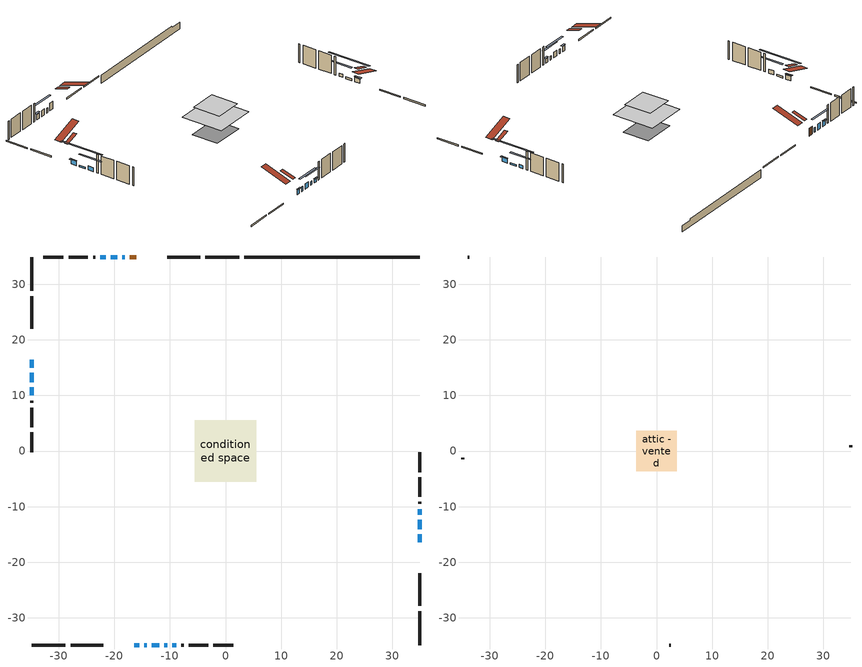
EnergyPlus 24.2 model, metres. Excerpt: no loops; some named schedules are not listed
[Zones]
conditioned space
 floor adiabatic (AdiabaticFloorConstruction): -5.56,-5.56 -5.56,5.56 5.56,5.56 5.56,-5.56 z3.35
 floor foundation (Slab1 construction): -4.32,-3.56 -4.32,3.56 4.32,3.56 4.32,-3.56 z-1.22
 wall outside (RimJoist1 construction): 2.46,34.89 -3.64,34.89 / -34.89,-34.89 -28.79,-34.89 / -34.89,34.89 -34.89,28.79 / 34.89,-34.89 34.89,-28.79 z0.91:1.21
 wall outside (RimJoist2 construction): -4.57,34.89 -10.47,34.89 / -27.86,-34.89 -21.95,-34.89 / -34.89,27.86 -34.89,21.95 / 34.89,-27.86 34.89,-21.95 z0.91:1.21
 wall outside (AdiabaticWallConstruction 1): -16.04,34.89 -17.22,34.89 z0.91:2.94
 wall outside (AdiabaticWallConstruction): -18.15,34.89 -18.57,34.89 / -14.61,-34.89 -14.19,-34.89 z0.91:2.13; 34.89,-16.38 34.89,-14.96 / -34.89,16.38 -34.89,14.96 z0.91:2.08; -16.38,-34.89 -15.54,-34.89 z0.91:2.21; 34.89,-14.03 34.89,-12.35 / -34.89,14.03 -34.89,12.35 z0.91:1.34; 34.89,-11.43 34.89,-10.46 z0.91:1.7; -19.5,34.89 -20.62,34.89 z0.91:2.43; -21.55,34.89 -22.49,34.89 z0.91:2.28; -13.27,-34.89 -11.95,-34.89 z0.91:2.33; -11.02,-34.89 -10.51,-34.89 z0.91:1.93; -9.58,-34.89 -8.87,-34.89 / -34.89,11.43 -34.89,10 z0.91:1.95
 wall outside (Wall1 construction): -23.42,34.89 -23.82,34.89 / -7.94,-34.89 -7.54,-34.89 / -34.89,9.07 -34.89,8.67 / 34.89,-9.53 34.89,-9.13 z0.91:5.79
 wall outside (Wall2 construction): -24.75,34.89 -28.21,34.89 / -6.61,-34.89 -3.14,-34.89 / -34.89,7.74 -34.89,4.28 / 34.89,-8.2 34.89,-4.73 z0.91:5.79
 wall outside (Wall3 construction): -29.14,34.89 -32.73,34.89 / -2.21,-34.89 1.38,-34.89 / -34.89,3.35 -34.89,-0.24 / 34.89,-3.8 34.89,-0.21 z0.91:5.79
 wall foundation (FoundationWall1 construction): 3.39,34.89,-1.22 3.39,34.89,0.91 31.74,34.89,0.91 31.74,34.89,0.45 34.89,34.89,0.45 34.89,34.89,-1.22
 window (WindowConstruction 10): -18.15,34.89 -18.57,34.89 z0.91:2.13
 window (WindowConstruction 7): 34.89,-16.38 34.89,-14.96 z0.91:2.08
 window (WindowConstruction 8): -16.38,-34.89 -15.54,-34.89 z0.91:2.21
 window (WindowConstruction 9): -34.89,16.38 -34.89,14.96 z0.91:2.08
 window (WindowConstruction 12): 34.89,-14.03 34.89,-12.35 z0.91:1.34
 window (WindowConstruction 13): -34.89,14.03 -34.89,12.35 z0.91:1.34
 window (WindowConstruction 11): -14.61,-34.89 -14.19,-34.89 z0.91:2.13
 window (WindowConstruction): 34.89,-11.42 34.89,-10.46 z0.91:1.7
 window (WindowConstruction 1): -19.5,34.89 -20.62,34.89 z0.91:2.43
 window (WindowConstruction 2): -21.55,34.89 -22.49,34.89 z0.91:2.28
 window (WindowConstruction 3): -13.27,-34.89 -11.95,-34.89 z0.91:2.33
 window (WindowConstruction 4): -11.02,-34.89 -10.51,-34.89 z0.91:1.92
 window (WindowConstruction 5): -9.58,-34.89 -8.87,-34.89 z0.91:1.95
 window (WindowConstruction 6): -34.89,11.42 -34.89,10 z0.91:1.95
 door (Door): -16.05,34.89 -17.22,34.89 z0.91:2.94
 ceiling adiabatic (AdiabaticFloorConstruction): 5.56,-5.56 5.56,5.56 -5.56,5.56 -5.56,-5.56 z3.35
 roof outside (Roof2 construction): -15.12,34.89,5.79 -15.12,31.36,6.96 -14.19,31.36,6.96 -14.19,34.89,5.79; -17.31,-34.89,5.79 -17.31,-31.36,6.96 -18.24,-31.36,6.96 -18.24,-34.89,5.79; -34.89,17.31,5.79 -31.36,17.31,6.96 -31.36,18.24,6.96 -34.89,18.24,5.79; 34.89,-17.31,5.79 31.36,-17.31,6.96 31.36,-18.24,6.96 34.89,-18.24,5.79
attic - vented
 floor to conditioned space (Floor1 construction Reversed): -3.62,-3.62 -3.62,3.62 3.62,3.62 3.62,-3.62 z5.79
 wall outside (Wall4 construction): -33.66,34.89 -33.96,34.89 / 2.3,-34.89 2.6,-34.89 / -34.89,-1.17 -34.89,-1.47 / 34.89,0.72 34.89,1.01 z0.91:5.79
 roof outside (Roof1 construction): -13.26,34.89,5.79 -13.26,27.84,8.14 -11.4,27.84,8.14 -11.4,34.89,5.79; -19.17,-34.89,5.79 -19.17,-27.84,8.14 -21.03,-27.84,8.14 -21.03,-34.89,5.79; -34.89,19.17,5.79 -27.84,19.17,8.14 -27.84,21.03,8.14 -34.89,21.03,5.79; 34.89,-19.17,5.79 27.84,-19.17,8.14 27.84,-21.03,8.14 34.89,-21.03,5.79
shading: 34.89,-14.76 34.89,-16.58 35.3,-16.58 35.3,-14.76 z2.28; -15.34,-34.89 -16.58,-34.89 -16.58,-35.3 -15.34,-35.3 z2.41; -34.89,14.76 -34.89,16.58 -35.3,16.58 -35.3,14.76 z2.28; 34.89,-7.43 34.89,-18.96 35.3,-18.96 35.3,-7.43 z6.27; -34.89,7.43 -34.89,18.96 -35.3,18.96 -35.3,7.43 z6.27; 34.89,-7.97 34.89,-13.91 35.3,-13.91 35.3,-7.97 z4.19; -23.11,34.89 -17.01,34.89 -17.01,35.3 -23.11,35.3 z4.92; -22.69,34.89 -21.35,34.89 -21.35,35.3 -22.69,35.3 z2.48; -9.46,-34.89 -15.76,-34.89 -15.76,-35.3 -9.46,-35.3 z4.82; -8.02,-34.89 -13.51,-34.89 -13.51,-35.3 -8.02,-35.3 z4.42; -8.67,-34.89 -9.78,-34.89 -9.78,-35.3 -8.67,-35.3 z2.15; -34.89,7.51 -34.89,13.91 -35.3,13.91 -35.3,7.51 z4.44
[Building]
Building 1: Terrain=Suburbs
[Site:Location]
Toronto City Centre_ON: Latitude {deg}=43.63; Longitude {deg}=-79.39; Time Zone {hr}=-5; Elevation {m}=77; Keep Site Location Information=Yes
[Site:GroundTemperature:Shallow]
5.01852, 3.26908, 3.12898, 3.95918, 7.29196, 10.6092, 13.4851, 15.3069, 15.4617, 13.9799, 11.1774, 7.9619
[Site:WaterMainsTemperature]
Calculation Method=Schedule; Temperature Schedule=mains temperature schedule
[Material] Roughness=Rough; Thermal Absorptance=0.9
Name | Thickness {m} | Conductivity {W/m-K} | Density {kg/m3} | Specific Heat {J/kg-K} | Solar Absorptance | Visible Absorptance
asphalt or fiberglass shingles | 0.00635 | 0.162714 | 1121.4 | 1465.45 | 0.4 | 0.4
ceiling loosefill ins | 0.0846667 | 0.0480833 | 16.02 | 1046.75 | 0.7 | 0.7
ceiling stud and cavity | 0.1397 | 0.117711 | 65.682 | 1177.47 | 0.7 | 0.7
concrete 4.0 in. | 0.1016 | 1.803125 | 2242.8 | 837.4 | 0.7 | 0.7
concrete 8.0 in. | 0.2032 | 1.803125 | 2242.8 | 837.4 | 0.7 | 0.7
door material | 0.04445 | 0.0451087 | 512.64 | 1214.23 | 0.7 | 0.7
exterior vertical ins | 0.0369022 | 0.029427 | 32.04 | 1214.23 | 0.7 | 0.7
floor covering | 0.0127 | 0.0433444 | 54.468 | 1339.84 | 0.6 | 0.6
floor rigid ins; wall rigid ins | 0.512978 | 0.029427 | 32.04 | 1214.23 | 0.7 | 0.7
floor stud and cavity | 0.1397 | 1.75129 | 37.0049 | 1207.88 | 0.7 | 0.7
furniture material conditioned space 1 | 0.1524 | 0.115458 | 640.8 | 1214.23 | 0.6 | 0.6
gypsum board | 0.0127 | 0.160291 | 801 | 837.4 | 0.6 | 0.6
gypsum board 1 | 0.0127 | 0.160291 | 801 | 837.4 | 0.7 | 0.7
osb sheathing 0.5 in. | 0.0127 | 0.115458 | 512.64 | 1214.23 | 0.7 | 0.7
osb sheathing 0.75 in. | 0.01905 | 0.115458 | 512.64 | 1214.23 | 0.7 | 0.7
osb sheathing 2.0 in. | 0.0508 | 0.115458 | 512.64 | 1214.23 | 0.7 | 0.7
rim joist stud and cavity | 0.0508 | 0.0461911 | 125.044 | 1163.47 | 0.6 | 0.6
rim joist stud and cavity 1 | 0.0508 | 0.194335 | 50.32683 | 1063.81 | 0.6 | 0.6
roof stud and cavity | 0.2032 | 0.117661 | 78.34581 | 1123.46 | 0.7 | 0.7
wall stud and cavity | 0.1397 | 0.123773 | 139.0536 | 1170.24 | 0.7 | 0.7
wall stud and cavity 1 | 0.1397 | 0.116846 | 139.0536 | 1170.24 | 0.7 | 0.7
wall stud and cavity 2 | 0.1397 | 0.117192 | 139.0536 | 1170.24 | 0.7 | 0.7
wall stud and cavity 3 | 0.0889 | 6.1454 | 50.32683 | 1063.81 | 0.6 | 0.6
wall stud and cavity 4 | 0.0889 | 0.380278 | 52.3479 | 1209.89 | 0.7 | 0.7
wall stud and cavity 5 | 0.0889 | 0.391764 | 83.0341 | 1211.67 | 0.7 | 0.7
wood siding | 0.0254 | 0.102417 | 544.68 | 1172.36 | 0.4 | 0.4
wood siding 1 | 0.00254 | 0.102417 | 544.68 | 1172.36 | 0.4 | 0.4
wood siding 2; wood siding 3; wood siding 4 | 0.0254 | 0.102417 | 544.68 | 1172.36 | 0.7 | 0.7
[WindowMaterial:SimpleGlazingSystem]
Name | U-Factor {W/m2-K} | Solar Heat Gain Coefficient
WindowMaterial | 3.27961 | 0.5
WindowMaterial 1 | 5.50028 | 0.69
WindowMaterial 2 | 3.284723 | 0.56
WindowMaterial 3 | 2.96789 | 0.59
WindowMaterial 4 | 3.04 | 0.45
WindowMaterial 5 | 2.3893 | 0.5
WindowMaterial 6 | 2.972433 | 0.58
WindowMaterial 7 | 2.99571 | 0.54
WindowMaterial 8 | 3.30687 | 0.6
WindowMaterial 9 | 3.05817 | 0.4
[Construction]
AdiabaticFloorConstruction: floor stud and cavity, floor rigid ins, osb sheathing 0.75 in., floor covering
AdiabaticWallConstruction: wood siding 3, wall rigid ins, wall stud and cavity 4, gypsum board
AdiabaticWallConstruction 1: wood siding 4, wall rigid ins, wall stud and cavity 4, gypsum board
Door: door material
Floor1 construction Reversed: gypsum board, ceiling stud and cavity, ceiling loosefill ins
FoundationWall1 construction: concrete 8.0 in., gypsum board 1
furniture construction conditioned space 1: furniture material conditioned space 1
PartitionWallConstruction: gypsum board, wall stud and cavity 5, gypsum board
RimJoist1 construction: wood siding 2, osb sheathing 2.0 in., rim joist stud and cavity
RimJoist2 construction: wood siding 2, rim joist stud and cavity 1
Roof1 construction: asphalt or fiberglass shingles
Roof2 construction: asphalt or fiberglass shingles, osb sheathing 0.75 in., roof stud and cavity, gypsum board
Slab1 construction: concrete 4.0 in.
Wall1 construction: wood siding, osb sheathing 0.5 in., wall stud and cavity, gypsum board
Wall2 construction: wood siding, osb sheathing 0.5 in., wall stud and cavity 1, gypsum board
Wall3 construction: wood siding, osb sheathing 0.5 in., wall stud and cavity 2, gypsum board
Wall4 construction: wood siding 1, wall stud and cavity 3
WindowConstruction: WindowMaterial
WindowConstruction 1: WindowMaterial 1
WindowConstruction 10; WindowConstruction 11: WindowMaterial 8
WindowConstruction 12; WindowConstruction 13: WindowMaterial 9
WindowConstruction 2: WindowMaterial 2
WindowConstruction 3: WindowMaterial 3
WindowConstruction 4: WindowMaterial 4
WindowConstruction 5; WindowConstruction 6: WindowMaterial 5
WindowConstruction 7; WindowConstruction 9: WindowMaterial 6
WindowConstruction 8: WindowMaterial 7
[Zone] Multiplier=1; Part of Total Floor Area=Yes
Name | Volume {m3}
attic - vented | 19.9858
conditioned space | 456.2
[Space]
Name | Zone | Volume {m3}
attic - vented 1 | attic - vented | 19.9858
conditioned space 1 | conditioned space | 456.2
[ZoneInfiltration:EffectiveLeakageArea]
infil attic - vented 1: Zone or Space=attic - vented 1; Schedule=Always On Discrete; Effective Air Leakage Area {cm2}=2205.89; Stack Coefficient=0.000502537; Wind Coefficient=1.51462e-05
[ZoneMixing]
whole house fan mix: Zone or Space=attic - vented; Schedule=Always On Continuous; Design Flow Rate Calculation Method=Flow/Zone; Design Flow Rate {m3/s}=0; Source Zone or Space=conditioned space
[SurfaceProperty:ExposedFoundationPerimeter]
Slab1: Exposed Perimeter Calculation Method=TotalExposedPerimeter; Total Exposed Perimeter {m}=31.497
[InternalMass] Zone or ZoneList=conditioned space; Space or SpaceList=conditioned space 1
Name | Construction | Surface Area {m2}
furniture mass conditioned space 1 | furniture construction conditioned space 1 | 73.9679
partition wall mass | PartitionWallConstruction | 184.92
[Lights]
interior lighting: Zone or ZoneList or Space or SpaceList=conditioned space 1; Schedule=interior lighting schedule; Design Level Calculation Method=LightingLevel; Lighting Level {W}=343.2; Return Air Fraction=0; Fraction Radiant=0.6; Fraction Visible=0.2; Fraction Replaceable=1
[People]
occupants: Zone or ZoneList or Space or SpaceList=conditioned space 1; Number of People Schedule=occupants schedule; Number of People Calculation Method=People; Number of People=3; Fraction Radiant=0.314171; Sensible Heat Fraction=0.56303; Activity Level Schedule=occupants activity schedule; Carbon Dioxide Generation Rate {m3/s-W}=0; Enable ASHRAE 55 Comfort Warnings=No; Mean Radiant Temperature Calculation Type=EnclosureAveraged
[ElectricEquipment] Zone or ZoneList or Space or SpaceList=conditioned space 1; Design Level Calculation Method=EquipmentLevel
Name | Schedule | Design Level {W} | Fraction Latent | Fraction Radiant | Fraction Lost
clothes dryer | clothes dryer schedule | 140.772 | 0.015 | 0.081 | 0.85
clothes washer | clothes washer schedule | 32.1985 | 0.03 | 0.162 | 0.7
cooking range | cooking range schedule | 215.147 | 0.08 | 0.432 | 0.2
dishwasher | dishwasher schedule | 66.8632 | 0.3 | 0.18 | 0.4
fridge | fridge schedule | 72.9452 | 0 | 0.6 | 0
mech vent house fan | mech vent house fan schedule | 0 | 0 | 0 | 1
mech vent house fan cfis | mech vent house fan cfis schedule | 0 | 0 | 0 | 0
mech vent range fan 0 | mech vent range fan 0 schedule | 57 | 0 | 0 | 1
misc plug loads | misc plug loads schedule | 494.7 | 0.045 | 0.513 | 0.1
whole house fan | Always On Discrete | 0 | 0 | 0 | 1
[OtherEquipment] Zone or ZoneList or Space or SpaceList=conditioned space 1; Design Level Calculation Method=EquipmentLevel
Name | Fuel Type | Schedule | Design Level {W} | Fraction Latent | Fraction Radiant | Fraction Lost
clothes dryer 1 | Electricity | clothes dryer schedule | 0 | 0.015 | 0.081 | 0.85
cooking range 1 | Electricity | cooking range schedule | 0 | 0.08 | 0.432 | 0.2
general water use latent | None | general water use schedule | 62.594 | 1 | 0 | 0
general water use sensible | None | general water use schedule | -61.6891 | 0 | 0.6 | 0
mech vent house fan latent load | None | Always On Discrete | 0 | 1 | 0 | 0
mech vent house fan sensible load | None | Always On Discrete | 0 | 0 | 0 | 0
water heater energy adjustment1 | NaturalGas | Always On Discrete | 0.01 | 0 | 0 | 1
[ZoneInfiltration:DesignFlowRate] Zone or ZoneList or Space or SpaceList=conditioned space 1; Schedule=Always On Discrete; Design Flow Rate Calculation Method=Flow/Zone; Design Flow Rate {m3/s}=0
infil flow; natural vent flow; whole house fan flow
[Foundation:Kiva]
Foundation Kiva 1: Initial Indoor Air Temperature {C}=18; Wall Height Above Grade {m}=0.910011; Wall Depth Below Slab {m}=0.2032; Custom Block Material Name 1=exterior vertical ins; Custom Block Depth 1 {m}=2.13; Custom Block X Position 1 {m}=0.2159; Custom Block Z Position 1 {m}=0
[Foundation:Kiva:Settings]
Soil Conductivity {W/m-K}=0.849921; Soil Density {kg/m3}=1842.3; Soil Specific Heat {J/kg-K}=418.7; Ground Solar Absorptivity=0.9; Ground Thermal Absorptivity=0.9; Ground Surface Roughness {m}=0.03; Far-Field Width {m}=40; Deep-Ground Boundary Condition=ZeroFlux; Deep-Ground Depth {m}=40; Minimum Cell Dimension {m}=0.2; Maximum Cell Growth Coefficient=3; Simulation Timestep=Timestep
[Exterior:Lights]
exterior lighting: Schedule=exterior lighting schedule; Design Level {W}=75.6
[Schedule:Constant]
Name | Hourly Value
Always On Continuous; mech vent house fan schedule; mech vent house fan cfis schedule; Always On Discrete | 1
occupants activity schedule | 117.228
fridge schedule | 0
[Schedule:Week:Daily]
interior lighting schedule Week Rule - Jan1-Jan27: interior lighting schedule day, interior lighting schedule day, interior lighting schedule day, interior lighting schedule day, interior lighting schedule day, interior lighting schedule day, interior lighting schedule day, interior lighting schedule default day, interior lighting schedule default day, interior lighting schedule default day, interior lighting schedule default day, interior lighting schedule default day
interior lighting schedule Week Rule - Jan28-Feb3: interior lighting schedule day, interior lighting schedule day, interior lighting schedule day, interior lighting schedule day, interior lighting schedule day 1, interior lighting schedule day 1, interior lighting schedule day 1, interior lighting schedule default day, interior lighting schedule default day, interior lighting schedule default day, interior lighting schedule default day, interior lighting schedule default day
interior lighting schedule Week Rule - Feb4-Feb24: interior lighting schedule day 1, interior lighting schedule day 1, interior lighting schedule day 1, interior lighting schedule day 1, interior lighting schedule day 1, interior lighting schedule day 1, interior lighting schedule day 1, interior lighting schedule default day, interior lighting schedule default day, interior lighting schedule default day, interior lighting schedule default day, interior lighting schedule default day
interior lighting schedule Week Rule - Feb25-Mar3: interior lighting schedule day 1, interior lighting schedule day 1, interior lighting schedule day 1, interior lighting schedule day 1, interior lighting schedule day 2, interior lighting schedule day 2, interior lighting schedule day 2, interior lighting schedule default day, interior lighting schedule default day, interior lighting schedule default day, interior lighting schedule default day, interior lighting schedule default day
interior lighting schedule Week Rule - Mar4-Mar31: interior lighting schedule day 2, interior lighting schedule day 2, interior lighting schedule day 2, interior lighting schedule day 2, interior lighting schedule day 2, interior lighting schedule day 2, interior lighting schedule day 2, interior lighting schedule default day, interior lighting schedule default day, interior lighting schedule default day, interior lighting schedule default day, interior lighting schedule default day
interior lighting schedule Week Rule - Apr1-Apr28: interior lighting schedule day 3, interior lighting schedule day 3, interior lighting schedule day 3, interior lighting schedule day 3, interior lighting schedule day 3, interior lighting schedule day 3, interior lighting schedule day 3, interior lighting schedule default day, interior lighting schedule default day, interior lighting schedule default day, interior lighting schedule default day, interior lighting schedule default day
interior lighting schedule Week Rule - Apr29-May5: interior lighting schedule day 3, interior lighting schedule day 3, interior lighting schedule day 4, interior lighting schedule day 4, interior lighting schedule day 4, interior lighting schedule day 4, interior lighting schedule day 4, interior lighting schedule default day, interior lighting schedule default day, interior lighting schedule default day, interior lighting schedule default day, interior lighting schedule default day
interior lighting schedule Week Rule - May6-May26: interior lighting schedule day 4, interior lighting schedule day 4, interior lighting schedule day 4, interior lighting schedule day 4, interior lighting schedule day 4, interior lighting schedule day 4, interior lighting schedule day 4, interior lighting schedule default day, interior lighting schedule default day, interior lighting schedule default day, interior lighting schedule default day, interior lighting schedule default day
interior lighting schedule Week Rule - May27-Jun2: interior lighting schedule day 4, interior lighting schedule day 4, interior lighting schedule day 4, interior lighting schedule day 4, interior lighting schedule day 4, interior lighting schedule day 5, interior lighting schedule day 5, interior lighting schedule default day, interior lighting schedule default day, interior lighting schedule default day, interior lighting schedule default day, interior lighting schedule default day
interior lighting schedule Week Rule - Jun3-Jun30: interior lighting schedule day 5, interior lighting schedule day 5, interior lighting schedule day 5, interior lighting schedule day 5, interior lighting schedule day 5, interior lighting schedule day 5, interior lighting schedule day 5, interior lighting schedule default day, interior lighting schedule default day, interior lighting schedule default day, interior lighting schedule default day, interior lighting schedule default day
interior lighting schedule Week Rule - Jul1-Jul28: interior lighting schedule day 6, interior lighting schedule day 6, interior lighting schedule day 6, interior lighting schedule day 6, interior lighting schedule day 6, interior lighting schedule day 6, interior lighting schedule day 6, interior lighting schedule default day, interior lighting schedule default day, interior lighting schedule default day, interior lighting schedule default day, interior lighting schedule default day
interior lighting schedule Week Rule - Jul29-Aug4: interior lighting schedule day 6, interior lighting schedule day 6, interior lighting schedule day 6, interior lighting schedule day 7, interior lighting schedule day 7, interior lighting schedule day 7, interior lighting schedule day 7, interior lighting schedule default day, interior lighting schedule default day, interior lighting schedule default day, interior lighting schedule default day, interior lighting schedule default day
interior lighting schedule Week Rule - Aug5-Aug25: interior lighting schedule day 7, interior lighting schedule day 7, interior lighting schedule day 7, interior lighting schedule day 7, interior lighting schedule day 7, interior lighting schedule day 7, interior lighting schedule day 7, interior lighting schedule default day, interior lighting schedule default day, interior lighting schedule default day, interior lighting schedule default day, interior lighting schedule default day
interior lighting schedule Week Rule - Aug26-Sep1: interior lighting schedule day 7, interior lighting schedule day 7, interior lighting schedule day 7, interior lighting schedule day 7, interior lighting schedule day 7, interior lighting schedule day 7, interior lighting schedule day 8, interior lighting schedule default day, interior lighting schedule default day, interior lighting schedule default day, interior lighting schedule default day, interior lighting schedule default day
interior lighting schedule Week Rule - Sep2-Sep29: interior lighting schedule day 8, interior lighting schedule day 8, interior lighting schedule day 8, interior lighting schedule day 8, interior lighting schedule day 8, interior lighting schedule day 8, interior lighting schedule day 8, interior lighting schedule default day, interior lighting schedule default day, interior lighting schedule default day, interior lighting schedule default day, interior lighting schedule default day
interior lighting schedule Week Rule - Sep30-Oct6: interior lighting schedule day 8, interior lighting schedule day 9, interior lighting schedule day 9, interior lighting schedule day 9, interior lighting schedule day 9, interior lighting schedule day 9, interior lighting schedule day 9, interior lighting schedule default day, interior lighting schedule default day, interior lighting schedule default day, interior lighting schedule default day, interior lighting schedule default day
interior lighting schedule Week Rule - Oct7-Oct27: interior lighting schedule day 9, interior lighting schedule day 9, interior lighting schedule day 9, interior lighting schedule day 9, interior lighting schedule day 9, interior lighting schedule day 9, interior lighting schedule day 9, interior lighting schedule default day, interior lighting schedule default day, interior lighting schedule default day, interior lighting schedule default day, interior lighting schedule default day
interior lighting schedule Week Rule - Oct28-Nov3: interior lighting schedule day 9, interior lighting schedule day 9, interior lighting schedule day 9, interior lighting schedule day 9, interior lighting schedule day 10, interior lighting schedule day 10, interior lighting schedule day 10, interior lighting schedule default day, interior lighting schedule default day, interior lighting schedule default day, interior lighting schedule default day, interior lighting schedule default day
interior lighting schedule Week Rule - Nov4-Nov24: interior lighting schedule day 10, interior lighting schedule day 10, interior lighting schedule day 10, interior lighting schedule day 10, interior lighting schedule day 10, interior lighting schedule day 10, interior lighting schedule day 10, interior lighting schedule default day, interior lighting schedule default day, interior lighting schedule default day, interior lighting schedule default day, interior lighting schedule default day
interior lighting schedule Week Rule - Nov25-Dec1: interior lighting schedule day 10, interior lighting schedule day 10, interior lighting schedule day 10, interior lighting schedule day 10, interior lighting schedule day 10, interior lighting schedule day 10, interior lighting schedule day 11, interior lighting schedule default day, interior lighting schedule default day, interior lighting schedule default day, interior lighting schedule default day, interior lighting schedule default day
interior lighting schedule Week Rule - Dec2-Dec31: interior lighting schedule day 11, interior lighting schedule day 11, interior lighting schedule day 11, interior lighting schedule day 11, interior lighting schedule day 11, interior lighting schedule day 11, interior lighting schedule day 11, interior lighting schedule default day, interior lighting schedule default day, interior lighting schedule default day, interior lighting schedule default day, interior lighting schedule default day
occupants schedule Week Rule - Jan1-Dec31: occupants schedule day, occupants schedule day, occupants schedule day, occupants schedule day, occupants schedule day, occupants schedule day, occupants schedule day, occupants schedule default day, occupants schedule default day, occupants schedule default day, occupants schedule default day, occupants schedule default day
clothes dryer schedule Week Rule - Jan1-Dec31: clothes dryer schedule day, clothes dryer schedule day, clothes dryer schedule day, clothes dryer schedule day, clothes dryer schedule day, clothes dryer schedule day, clothes dryer schedule day, clothes dryer schedule default day, clothes dryer schedule default day, clothes dryer schedule default day, clothes dryer schedule default day, clothes dryer schedule default day
clothes washer schedule Week Rule - Jan1-Dec31: clothes washer schedule day, clothes washer schedule day, clothes washer schedule day, clothes washer schedule day, clothes washer schedule day, clothes washer schedule day, clothes washer schedule day, clothes washer schedule default day, clothes washer schedule default day, clothes washer schedule default day, clothes washer schedule default day, clothes washer schedule default day
cooking range schedule Week Rule - Jan1-Dec31: cooking range schedule day, cooking range schedule day, cooking range schedule day, cooking range schedule day, cooking range schedule day, cooking range schedule day, cooking range schedule day, cooking range schedule default day, cooking range schedule default day, cooking range schedule default day, cooking range schedule default day, cooking range schedule default day
dishwasher schedule Week Rule - Jan1-Dec31: dishwasher schedule day, dishwasher schedule day, dishwasher schedule day, dishwasher schedule day, dishwasher schedule day, dishwasher schedule day, dishwasher schedule day, dishwasher schedule default day, dishwasher schedule default day, dishwasher schedule default day, dishwasher schedule default day, dishwasher schedule default day
mech vent range fan 0 schedule Week Rule - Jan1-Dec31: mech vent range fan 0 schedule day, mech vent range fan 0 schedule day, mech vent range fan 0 schedule day, mech vent range fan 0 schedule day, mech vent range fan 0 schedule day, mech vent range fan 0 schedule day, mech vent range fan 0 schedule day, mech vent range fan 0 schedule default day, mech vent range fan 0 schedule default day, mech vent range fan 0 schedule default day, mech vent range fan 0 schedule default day, mech vent range fan 0 schedule default day
misc plug loads schedule Week Rule - Jan1-Dec31: misc plug loads schedule day, misc plug loads schedule day, misc plug loads schedule day, misc plug loads schedule day, misc plug loads schedule day, misc plug loads schedule day, misc plug loads schedule day, misc plug loads schedule default day, misc plug loads schedule default day, misc plug loads schedule default day, misc plug loads schedule default day, misc plug loads schedule default day
general water use schedule Week Rule - Jan1-Dec31: general water use schedule day, general water use schedule day, general water use schedule day, general water use schedule day, general water use schedule day, general water use schedule day, general water use schedule day, general water use schedule default day, general water use schedule default day, general water use schedule default day, general water use schedule default day, general water use schedule default day
exterior lighting schedule Week Rule - Jan1-Jan27: exterior lighting schedule day, exterior lighting schedule day, exterior lighting schedule day, exterior lighting schedule day, exterior lighting schedule day, exterior lighting schedule day, exterior lighting schedule day, exterior lighting schedule default day, exterior lighting schedule default day, exterior lighting schedule default day, exterior lighting schedule default day, exterior lighting schedule default day
exterior lighting schedule Week Rule - Jan28-Feb3: exterior lighting schedule day, exterior lighting schedule day, exterior lighting schedule day, exterior lighting schedule day, exterior lighting schedule day 1, exterior lighting schedule day 1, exterior lighting schedule day 1, exterior lighting schedule default day, exterior lighting schedule default day, exterior lighting schedule default day, exterior lighting schedule default day, exterior lighting schedule default day
exterior lighting schedule Week Rule - Feb4-Feb24: exterior lighting schedule day 1, exterior lighting schedule day 1, exterior lighting schedule day 1, exterior lighting schedule day 1, exterior lighting schedule day 1, exterior lighting schedule day 1, exterior lighting schedule day 1, exterior lighting schedule default day, exterior lighting schedule default day, exterior lighting schedule default day, exterior lighting schedule default day, exterior lighting schedule default day
exterior lighting schedule Week Rule - Feb25-Mar3: exterior lighting schedule day 1, exterior lighting schedule day 1, exterior lighting schedule day 1, exterior lighting schedule day 1, exterior lighting schedule day 2, exterior lighting schedule day 2, exterior lighting schedule day 2, exterior lighting schedule default day, exterior lighting schedule default day, exterior lighting schedule default day, exterior lighting schedule default day, exterior lighting schedule default day
exterior lighting schedule Week Rule - Mar4-Mar31: exterior lighting schedule day 2, exterior lighting schedule day 2, exterior lighting schedule day 2, exterior lighting schedule day 2, exterior lighting schedule day 2, exterior lighting schedule day 2, exterior lighting schedule day 2, exterior lighting schedule default day, exterior lighting schedule default day, exterior lighting schedule default day, exterior lighting schedule default day, exterior lighting schedule default day
exterior lighting schedule Week Rule - Apr1-Apr28: exterior lighting schedule day 3, exterior lighting schedule day 3, exterior lighting schedule day 3, exterior lighting schedule day 3, exterior lighting schedule day 3, exterior lighting schedule day 3, exterior lighting schedule day 3, exterior lighting schedule default day, exterior lighting schedule default day, exterior lighting schedule default day, exterior lighting schedule default day, exterior lighting schedule default day
exterior lighting schedule Week Rule - Apr29-May5: exterior lighting schedule day 3, exterior lighting schedule day 3, exterior lighting schedule day 4, exterior lighting schedule day 4, exterior lighting schedule day 4, exterior lighting schedule day 4, exterior lighting schedule day 4, exterior lighting schedule default day, exterior lighting schedule default day, exterior lighting schedule default day, exterior lighting schedule default day, exterior lighting schedule default day
exterior lighting schedule Week Rule - May6-May26: exterior lighting schedule day 4, exterior lighting schedule day 4, exterior lighting schedule day 4, exterior lighting schedule day 4, exterior lighting schedule day 4, exterior lighting schedule day 4, exterior lighting schedule day 4, exterior lighting schedule default day, exterior lighting schedule default day, exterior lighting schedule default day, exterior lighting schedule default day, exterior lighting schedule default day
exterior lighting schedule Week Rule - May27-Jun2: exterior lighting schedule day 4, exterior lighting schedule day 4, exterior lighting schedule day 4, exterior lighting schedule day 4, exterior lighting schedule day 4, exterior lighting schedule day 5, exterior lighting schedule day 5, exterior lighting schedule default day, exterior lighting schedule default day, exterior lighting schedule default day, exterior lighting schedule default day, exterior lighting schedule default day
exterior lighting schedule Week Rule - Jun3-Jun30: exterior lighting schedule day 5, exterior lighting schedule day 5, exterior lighting schedule day 5, exterior lighting schedule day 5, exterior lighting schedule day 5, exterior lighting schedule day 5, exterior lighting schedule day 5, exterior lighting schedule default day, exterior lighting schedule default day, exterior lighting schedule default day, exterior lighting schedule default day, exterior lighting schedule default day
exterior lighting schedule Week Rule - Jul1-Jul28: exterior lighting schedule day 6, exterior lighting schedule day 6, exterior lighting schedule day 6, exterior lighting schedule day 6, exterior lighting schedule day 6, exterior lighting schedule day 6, exterior lighting schedule day 6, exterior lighting schedule default day, exterior lighting schedule default day, exterior lighting schedule default day, exterior lighting schedule default day, exterior lighting schedule default day
exterior lighting schedule Week Rule - Jul29-Aug4: exterior lighting schedule day 6, exterior lighting schedule day 6, exterior lighting schedule day 6, exterior lighting schedule day 7, exterior lighting schedule day 7, exterior lighting schedule day 7, exterior lighting schedule day 7, exterior lighting schedule default day, exterior lighting schedule default day, exterior lighting schedule default day, exterior lighting schedule default day, exterior lighting schedule default day
exterior lighting schedule Week Rule - Aug5-Aug25: exterior lighting schedule day 7, exterior lighting schedule day 7, exterior lighting schedule day 7, exterior lighting schedule day 7, exterior lighting schedule day 7, exterior lighting schedule day 7, exterior lighting schedule day 7, exterior lighting schedule default day, exterior lighting schedule default day, exterior lighting schedule default day, exterior lighting schedule default day, exterior lighting schedule default day
exterior lighting schedule Week Rule - Aug26-Sep1: exterior lighting schedule day 7, exterior lighting schedule day 7, exterior lighting schedule day 7, exterior lighting schedule day 7, exterior lighting schedule day 7, exterior lighting schedule day 7, exterior lighting schedule day 8, exterior lighting schedule default day, exterior lighting schedule default day, exterior lighting schedule default day, exterior lighting schedule default day, exterior lighting schedule default day
[Schedule:Year]
interior lighting schedule: interior lighting schedule Week Rule - Jan1-Jan27, 1, 1, 1, 27, interior lighting schedule Week Rule - Jan28-Feb3, 1, 28, 2, 3, interior lighting schedule Week Rule - Feb4-Feb24, 2, 4, 2, 24, interior lighting schedule Week Rule - Feb25-Mar3, 2, 25, 3, 3, interior lighting schedule Week Rule - Mar4-Mar31, 3, 4, 3, 31, interior lighting schedule Week Rule - Apr1-Apr28, 4, 1, 4, 28, interior lighting schedule Week Rule - Apr29-May5, 4, 29, 5, 5, interior lighting schedule Week Rule - May6-May26, 5, 6, 5, 26, interior lighting schedule Week Rule - May27-Jun2, 5, 27, 6, 2, interior lighting schedule Week Rule - Jun3-Jun30, 6, 3, 6, 30, interior lighting schedule Week Rule - Jul1-Jul28, 7, 1, 7, 28, interior lighting schedule Week Rule - Jul29-Aug4, 7, 29, 8, 4, interior lighting schedule Week Rule - Aug5-Aug25, 8, 5, 8, 25, interior lighting schedule Week Rule - Aug26-Sep1, 8, 26, 9, 1, interior lighting schedule Week Rule - Sep2-Sep29, 9, 2, 9, 29, interior lighting schedule Week Rule - Sep30-Oct6, 9, 30, 10, 6, interior lighting schedule Week Rule - Oct7-Oct27, 10, 7, 10, 27, interior lighting schedule Week Rule - Oct28-Nov3, 10, 28, 11, 3, interior lighting schedule Week Rule - Nov4-Nov24, 11, 4, 11, 24, interior lighting schedule Week Rule - Nov25-Dec1, 11, 25, 12, 1, interior lighting schedule Week Rule - Dec2-Dec31, 12, 2, 12, 31
occupants schedule: occupants schedule Week Rule - Jan1-Dec31, 1, 1, 12, 31
clothes dryer schedule: clothes dryer schedule Week Rule - Jan1-Dec31, 1, 1, 12, 31
clothes washer schedule: clothes washer schedule Week Rule - Jan1-Dec31, 1, 1, 12, 31
cooking range schedule: cooking range schedule Week Rule - Jan1-Dec31, 1, 1, 12, 31
dishwasher schedule: dishwasher schedule Week Rule - Jan1-Dec31, 1, 1, 12, 31
mech vent range fan 0 schedule: mech vent range fan 0 schedule Week Rule - Jan1-Dec31, 1, 1, 12, 31
misc plug loads schedule: misc plug loads schedule Week Rule - Jan1-Dec31, 1, 1, 12, 31
general water use schedule: general water use schedule Week Rule - Jan1-Dec31, 1, 1, 12, 31
exterior lighting schedule: exterior lighting schedule Week Rule - Jan1-Jan27, 1, 1, 1, 27, exterior lighting schedule Week Rule - Jan28-Feb3, 1, 28, 2, 3, exterior lighting schedule Week Rule - Feb4-Feb24, 2, 4, 2, 24, exterior lighting schedule Week Rule - Feb25-Mar3, 2, 25, 3, 3, exterior lighting schedule Week Rule - Mar4-Mar31, 3, 4, 3, 31, exterior lighting schedule Week Rule - Apr1-Apr28, 4, 1, 4, 28, exterior lighting schedule Week Rule - Apr29-May5, 4, 29, 5, 5, exterior lighting schedule Week Rule - May6-May26, 5, 6, 5, 26, exterior lighting schedule Week Rule - May27-Jun2, 5, 27, 6, 2, exterior lighting schedule Week Rule - Jun3-Jun30, 6, 3, 6, 30, exterior lighting schedule Week Rule - Jul1-Jul28, 7, 1, 7, 28, exterior lighting schedule Week Rule - Jul29-Aug4, 7, 29, 8, 4, exterior lighting schedule Week Rule - Aug5-Aug25, 8, 5, 8, 25, exterior lighting schedule Week Rule - Aug26-Sep1, 8, 26, 9, 1, exterior lighting schedule Week Rule - Sep2-Sep29, 9, 2, 9, 29, exterior lighting schedule Week Rule - Sep30-Oct6, 9, 30, 10, 6, exterior lighting schedule Week Rule - Oct7-Oct27, 10, 7, 10, 27, exterior lighting schedule Week Rule - Oct28-Nov3, 10, 28, 11, 3, exterior lighting schedule Week Rule - Nov4-Nov24, 11, 4, 11, 24, exterior lighting schedule Week Rule - Nov25-Dec1, 11, 25, 12, 1, exterior lighting schedule Week Rule - Dec2-Dec31, 12, 2, 12, 31
[Schedule:Compact]
mains temperature schedule: Through: 01/01, For: AllDays, Until: 24:00, 8.80333, Through: 01/02, For: AllDays, Until: 24:00, 8.74333, Through: 01/03, For: AllDays, Until: 24:00, 8.68389, Through: 01/04, For: AllDays, Until: 24:00, 8.62611, Through: 01/05, For: AllDays, Until: 24:00, 8.56944, Through: 01/06, For: AllDays, Until: 24:00, 8.51389, Through: 01/07, For: AllDays, Until: 24:00, 8.45944, Through: 01/08, For: AllDays, Until: 24:00, 8.40611, Through: 01/09, For: AllDays, Until: 24:00, 8.35389, Through: 01/10, For: AllDays, Until: 24:00, 8.30278, Through: 01/11, For: AllDays, Until: 24:00, 8.25333, Through: 01/12, For: AllDays, Until: 24:00, 8.205, Through: 01/13, For: AllDays, Until: 24:00, 8.15778, Through: 01/14, For: AllDays, Until: 24:00, 8.11222, Through: 01/15, For: AllDays, Until: 24:00, 8.06778, Through: 01/16, For: AllDays, Until: 24:00, 8.02444, Through: 01/17, For: AllDays, Until: 24:00, 7.98222, Through: 01/18, For: AllDays, Until: 24:00, 7.94167, Through: 01/19, For: AllDays, Until: 24:00, 7.90222, Through: 01/20, For: AllDays, Until: 24:00, 7.86444, Through: 01/21, For: AllDays, Until: 24:00, 7.82778, Through: 01/22, For: AllDays, Until: 24:00, 7.79278, Through: 01/23, For: AllDays, Until: 24:00, 7.75889, Through: 01/24, For: AllDays, Until: 24:00, 7.72667, Through: 01/25, For: AllDays, Until: 24:00, 7.69556, Through: 01/26, For: AllDays, Until: 24:00, 7.66611, Through: 01/27, For: AllDays, Until: 24:00, 7.63778, Through: 01/28, For: AllDays, Until: 24:00, 7.61111, Through: 01/29, For: AllDays, Until: 24:00, 7.58556, Through: 01/30, For: AllDays, Until: 24:00, 7.56167, Through: 01/31, For: AllDays, Until: 24:00, 7.53944, Through: 02/01, For: AllDays, Until: 24:00, 7.51833, Through: 02/02, For: AllDays, Until: 24:00, 7.49889, Through: 02/03, For: AllDays, Until: 24:00, 7.48111, Through: 02/04, For: AllDays, Until: 24:00, 7.46444, Through: 02/05, For: AllDays, Until: 24:00, 7.44944, Through: 02/06, For: AllDays, Until: 24:00, 7.43556, Through: 02/07, For: AllDays, Until: 24:00, 7.42333, Through: 02/08, For: AllDays, Until: 24:00, 7.41278, Through: 02/09, For: AllDays, Until: 24:00, 7.40389, Through: 02/10, For: AllDays, Until: 24:00, 7.39611, Through: 02/11, For: AllDays, Until: 24:00, 7.39, Through: 02/12, For: AllDays, Until: 24:00, 7.38556, Through: 02/13, For: AllDays, Until: 24:00, 7.38222, Through: 02/14, For: AllDays, Until: 24:00, 7.38056, Through: 02/15, For: AllDays, Until: 24:00, 7.38056, Through: 02/16, For: AllDays, Until: 24:00, 7.38222, Through: 02/17, For: AllDays, Until: 24:00, 7.385, Through: 02/18, For: AllDays, Until: 24:00, 7.38944, Through: 02/19, For: AllDays, Until: 24:00, 7.395, Through: 02/20, For: AllDays, Until: 24:00, 7.40278, Through: 02/21, For: AllDays, Until: 24:00, 7.41167, Through: 02/22, For: AllDays, Until: 24:00, 7.42222, Through: 02/23, For: AllDays, Until: 24:00, 7.43389, Through: 02/24, For: AllDays, Until: 24:00, 7.44722, Through: 02/25, For: AllDays, Until: 24:00, 7.46222, Through: 02/26, For: AllDays, Until: 24:00, 7.47833, Through: 02/27, For: AllDays, Until: 24:00, 7.49611, Through: 02/28, For: AllDays, Until: 24:00, 7.51556, Through: 03/01, For: AllDays, Until: 24:00, 7.53667, Through: 03/02, For: AllDays, Until: 24:00, 7.55889, Through: 03/03, For: AllDays, Until: 24:00, 7.58222, Through: 03/04, For: AllDays, Until: 24:00, 7.60722, Through: 03/05, For: AllDays, Until: 24:00, 7.63389, Through: 03/06, For: AllDays, Until: 24:00, 7.66222, Through: 03/07, For: AllDays, Until: 24:00, 7.69111, Through: 03/08, For: AllDays, Until: 24:00, 7.72222, Through: 03/09, For: AllDays, Until: 24:00, 7.75444, Through: 03/10, For: AllDays, Until: 24:00, 7.78778, Through: 03/11, For: AllDays, Until: 24:00, 7.82278, Through: 03/12, For: AllDays, Until: 24:00, 7.85944, Through: 03/13, For: AllDays, Until: 24:00, 7.89722, Through: 03/14, For: AllDays, Until: 24:00, 7.93611, Through: 03/15, For: AllDays, Until: 24:00, 7.97667, Through: 03/16, For: AllDays, Until: 24:00, 8.01833, Through: 03/17, For: AllDays, Until: 24:00, 8.06167, Through: 03/18, For: AllDays, Until: 24:00, 8.10611, Through: 03/19, For: AllDays, Until: 24:00, 8.15167, Through: 03/20, For: AllDays, Until: 24:00, 8.19833, Through: 03/21, For: AllDays, Until: 24:00, 8.24667, Through: 03/22, For: AllDays, Until: 24:00, 8.29611, Through: 03/23, For: AllDays, Until: 24:00, 8.34667, Through: 03/24, For: AllDays, Until: 24:00, 8.39889, Through: 03/25, For: AllDays, Until: 24:00, 8.45167, Through: 03/26, For: AllDays, Until: 24:00, 8.50611, Through: 03/27, For: AllDays, Until: 24:00, 8.56167, Through: 03/28, For: AllDays, Until: 24:00, 8.61833, Through: 03/29, For: AllDays, Until: 24:00, 8.67611, Through: 03/30, For: AllDays, Until: 24:00, 8.735, Through: 03/31, For: AllDays, Until: 24:00, 8.795, Through: 04/01, For: AllDays, Until: 24:00, 8.85611, Through: 04/02, For: AllDays, Until: 24:00, 8.91833, Through: 04/03, For: AllDays, Until: 24:00, 8.98167, Through: 04/04, For: AllDays, Until: 24:00, 9.04556, Through: 04/05, For: AllDays, Until: 24:00, 9.11111, Through: 04/06, For: AllDays, Until: 24:00, 9.17722, Through: 04/07, For: AllDays, Until: 24:00, 9.24444, Through: 04/08, For: AllDays, Until: 24:00, 9.31222, Through: 04/09, For: AllDays, Until: 24:00, 9.38167, Through: 04/10, For: AllDays, Until: 24:00, 9.45167, Through: 04/11, For: AllDays, Until: 24:00, 9.52222, Through: 04/12, For: AllDays, Until: 24:00, 9.59444, Through: 04/13, For: AllDays, Until: 24:00, 9.66667, Through: 04/14, For: AllDays, Until: 24:00, 9.74, Through: 04/15, For: AllDays, Until: 24:00, 9.81444, Through: 04/16, For: AllDays, Until: 24:00, 9.88944, Through: 04/17, For: AllDays, Until: 24:00, 9.96556, Through: 04/18, For: AllDays, Until: 24:00, 10.0417, Through: 04/19, For: AllDays, Until: 24:00, 10.1189, Through: 04/20, For: AllDays, Until: 24:00, 10.1972, Through: 04/21, For: AllDays, Until: 24:00, 10.2756, Through: 04/22, For: AllDays, Until: 24:00, 10.355, Through: 04/23, For: AllDays, Until: 24:00, 10.435, Through: 04/24, For: AllDays, Until: 24:00, 10.515, Through: 04/25, For: AllDays, Until: 24:00, 10.5961, Through: 04/26, For: AllDays, Until: 24:00, 10.6778, Through: 04/27, For: AllDays, Until: 24:00, 10.76, Through: 04/28, For: AllDays, Until: 24:00, 10.8428, Through: 04/29, For: AllDays, Until: 24:00, 10.9261, Through: 04/30, For: AllDays, Until: 24:00, 11.0094, Through: 05/01, For: AllDays, Until: 24:00, 11.0933, Through: 05/02, For: AllDays, Until: 24:00, 11.1778, Through: 05/03, For: AllDays, Until: 24:00, 11.2628, Through: 05/04, For: AllDays, Until: 24:00, 11.3478, Through: 05/05, For: AllDays, Until: 24:00, 11.4333, Through: 05/06, For: AllDays, Until: 24:00, 11.5189, Through: 05/07, For: AllDays, Until: 24:00, 11.605, Through: 05/08, For: AllDays, Until: 24:00, 11.6917, Through: 05/09, For: AllDays, Until: 24:00, 11.7778, Through: 05/10, For: AllDays, Until: 24:00, 11.865, Through: 05/11, For: AllDays, Until: 24:00, 11.9517, Through: 05/12, For: AllDays, Until: 24:00, 12.0389, Through: 05/13, For: AllDays, Until: 24:00, 12.1261, Through: 05/14, For: AllDays, Until: 24:00, 12.2133, Through: 05/15, For: AllDays, Until: 24:00, 12.3006, Through: 05/16, For: AllDays, Until: 24:00, 12.3883, Through: 05/17, For: AllDays, Until: 24:00, 12.4756, Through: 05/18, For: AllDays, Until: 24:00, 12.5628, Through: 05/19, For: AllDays, Until: 24:00, 12.6506, Through: 05/20, For: AllDays, Until: 24:00, 12.7378, Through: 05/21, For: AllDays, Until: 24:00, 12.825, Through: 05/22, For: AllDays, Until: 24:00, 12.9122, Through: 05/23, For: AllDays, Until: 24:00, 12.9994, Through: 05/24, For: AllDays, Until: 24:00, 13.0861, Through: 05/25, For: AllDays, Until: 24:00, 13.1728, Through: 05/26, For: AllDays, Until: 24:00, 13.2594, Through: 05/27, For: AllDays, Until: 24:00, 13.3456, Through: 05/28, For: AllDays, Until: 24:00, 13.4317, Through: 05/29, For: AllDays, Until: 24:00, 13.5172, Through: 05/30, For: AllDays, Until: 24:00, 13.6028, Through: 05/31, For: AllDays, Until: 24:00, 13.6878, Through: 06/01, For: AllDays, Until: 24:00, 13.7722, Through: 06/02, For: AllDays, Until: 24:00, 13.8567, Through: 06/03, For: AllDays, Until: 24:00, 13.9406, Through: 06/04, For: AllDays, Until: 24:00, 14.0239, Through: 06/05, For: AllDays, Until: 24:00, 14.1067, Through: 06/06, For: AllDays, Until: 24:00, 14.1894, Through: 06/07, For: AllDays, Until: 24:00, 14.2711, Through: 06/08, For: AllDays, Until: 24:00, 14.3528, Through: 06/09, For: AllDays, Until: 24:00, 14.4339, Through: 06/10, For: AllDays, Until: 24:00, 14.5139, Through: 06/11, For: AllDays, Until: 24:00, 14.5939, Through: 06/12, For: AllDays, Until: 24:00, 14.6728, Through: 06/13, For: AllDays, Until: 24:00, 14.7511, Through: 06/14, For: AllDays, Until: 24:00, 14.8289, Through: 06/15, For: AllDays, Until: 24:00, 14.9061, Through: 06/16, For: AllDays, Until: 24:00, 14.9822, Through: 06/17, For: AllDays, Until: 24:00, 15.0578, Through: 06/18, For: AllDays, Until: 24:00, 15.1328, Through: 06/19, For: AllDays, Until: 24:00, 15.2067, Through: 06/20, For: AllDays, Until: 24:00, 15.28, Through: 06/21, For: AllDays, Until: 24:00, 15.3522, Through: 06/22, For: AllDays, Until: 24:00, 15.4239, Through: 06/23, For: AllDays, Until: 24:00, 15.4944, Through: 06/24, For: AllDays, Until: 24:00, 15.5639, Through: 06/25, For: AllDays, Until: 24:00, 15.6328, Through: 06/26, For: AllDays, Until: 24:00, 15.7006, Through: 06/27, For: AllDays, Until: 24:00, 15.7678, Through: 06/28, For: AllDays, Until: 24:00, 15.8333, Through: 06/29, For: AllDays, Until: 24:00, 15.8983, Through: 06/30, For: AllDays, Until: 24:00, 15.9622, Through: 07/01, For: AllDays, Until: 24:00, 16.025, Through: 07/02, For: AllDays, Until: 24:00, 16.0872, Through: 07/03, For: AllDays, Until: 24:00, 16.1478, Through: 07/04, For: AllDays, Until: 24:00, 16.2072, Through: 07/05, For: AllDays, Until: 24:00, 16.2661, Through: 07/06, For: AllDays, Until: 24:00, 16.3233, Through: 07/07, For: AllDays, Until: 24:00, 16.3794, Through: 07/08, For: AllDays, Until: 24:00, 16.435, Through: 07/09, For: AllDays, Until: 24:00, 16.4889, Through: 07/10, For: AllDays, Until: 24:00, 16.5417, Through: 07/11, For: AllDays, Until: 24:00, 16.5928, Through: 07/12, For: AllDays, Until: 24:00, 16.6433, Through: 07/13, For: AllDays, Until: 24:00, 16.6922, Through: 07/14, For: AllDays, Until: 24:00, 16.74, Through: 07/15, For: AllDays, Until: 24:00, 16.7867, Through: 07/16, For: AllDays, Until: 24:00, 16.8322, Through: 07/17, For: AllDays, Until: 24:00, 16.8761, Through: 07/18, For: AllDays, Until: 24:00, 16.9189, Through: 07/19, For: AllDays, Until: 24:00, 16.96, Through: 07/20, For: AllDays, Until: 24:00, 17, Through: 07/21, For: AllDays, Until: 24:00, 17.0389, Through: 07/22, For: AllDays, Until: 24:00, 17.0761, Through: 07/23, For: AllDays, Until: 24:00, 17.1122, Through: 07/24, For: AllDays, Until: 24:00, 17.1467, Through: 07/25, For: AllDays, Until: 24:00, 17.18, Through: 07/26, For: AllDays, Until: 24:00, 17.2117, Through: 07/27, For: AllDays, Until: 24:00, 17.2422, Through: 07/28, For: AllDays, Until: 24:00, 17.2711, Through: 07/29, For: AllDays, Until: 24:00, 17.2983, Through: 07/30, For: AllDays, Until: 24:00, 17.3244, Through: 07/31, For: AllDays, Until: 24:00, 17.3494, Through: 08/01, For: AllDays, Until: 24:00, 17.3728, Through: 08/02, For: AllDays, Until: 24:00, 17.3944, Through: 08/03, For: AllDays, Until: 24:00, 17.4144, Through: 08/04, For: AllDays, Until: 24:00, 17.4333, Through: 08/05, For: AllDays, Until: 24:00, 17.4506, Through: 08/06, For: AllDays, Until: 24:00, 17.4667, Through: 08/07, For: AllDays, Until: 24:00, 17.4811, Through: 08/08, For: AllDays, Until: 24:00, 17.4939, Through: 08/09, For: AllDays, Until: 24:00, 17.5056, Through: 08/10, For: AllDays, Until: 24:00, 17.5156, Through: 08/11, For: AllDays, Until: 24:00, 17.5239, Through: 08/12, For: AllDays, Until: 24:00, 17.5311, Through: 08/13, For: AllDays, Until: 24:00, 17.5361, Through: 08/14, For: AllDays, Until: 24:00, 17.54, Through: 08/15, For: AllDays, Until: 24:00, 17.5428, Through: 08/16, For: AllDays, Until: 24:00, 17.5439, Through: 08/17, For: AllDays, Until: 24:00, 17.5433, Through: 08/18, For: AllDays, Until: 24:00, 17.5411, Through: 08/19, For: AllDays, Until: 24:00, 17.5372, Through: 08/20, For: AllDays, Until: 24:00, 17.5322, Through: 08/21, For: AllDays, Until: 24:00, 17.5256, Through: 08/22, For: AllDays, Until: 24:00, 17.5178, Through: 08/23, For: AllDays, Until: 24:00, 17.5083, Through: 08/24, For: AllDays, Until: 24:00, 17.4972, Through: 08/25, For: AllDays, Until: 24:00, 17.4844, Through: 08/26, For: AllDays, Until: 24:00, 17.4706, Through: 08/27, For: AllDays, Until: 24:00, 17.455, Through: 08/28, For: AllDays, Until: 24:00, 17.4378, Through: 08/29, For: AllDays, Until: 24:00, 17.4194, Through: 08/30, For: AllDays, Until: 24:00, 17.3994, Through: 08/31, For: AllDays, Until: 24:00, 17.3778, Through: 09/01, For: AllDays, Until: 24:00, 17.355, Through: 09/02, For: AllDays, Until: 24:00, 17.3311, Through: 09/03, For: AllDays, Until: 24:00, 17.305, Through: 09/04, For: AllDays, Until: 24:00, 17.2778, Through: 09/05, For: AllDays, Until: 24:00, 17.2494, Through: 09/06, For: AllDays, Until: 24:00, 17.2194, Through: 09/07, For: AllDays, Until: 24:00, 17.1878, Through: 09/08, For: AllDays, Until: 24:00, 17.155, Through: 09/09, For: AllDays, Until: 24:00, 17.1206, Through: 09/10, For: AllDays, Until: 24:00, 17.085, Through: 09/11, For: AllDays, Until: 24:00, 17.0483, Through: 09/12, For: AllDays, Until: 24:00, 17.01, Through: 09/13, For: AllDays, Until: 24:00, 16.97, Through: 09/14, For: AllDays, Until: 24:00, 16.9289, Through: 09/15, For: AllDays, Until: 24:00, 16.8867, Through: 09/16, For: AllDays, Until: 24:00, 16.8428, Through: 09/17, For: AllDays, Until: 24:00, 16.7983, Through: 09/18, For: AllDays, Until: 24:00, 16.7517, Through: 09/19, For: AllDays, Until: 24:00, 16.7044, Through: 09/20, For: AllDays, Until: 24:00, 16.6556, Through: 09/21, For: AllDays, Until: 24:00, 16.6056, Through: 09/22, For: AllDays, Until: 24:00, 16.5544, Through: 09/23, For: AllDays, Until: 24:00, 16.5017, Through: 09/24, For: AllDays, Until: 24:00, 16.4483, Through: 09/25, For: AllDays, Until: 24:00, 16.3933, Through: 09/26, For: AllDays, Until: 24:00, 16.3372, Through: 09/27, For: AllDays, Until: 24:00, 16.2806, Through: 09/28, For: AllDays, Until: 24:00, 16.2222, Through: 09/29, For: AllDays, Until: 24:00, 16.1628, Through: 09/30, For: AllDays, Until: 24:00, 16.1022, Through: 10/01, For: AllDays, Until: 24:00, 16.0406, Through: 10/02, For: AllDays, Until: 24:00, 15.9778, Through: 10/03, For: AllDays, Until: 24:00, 15.9144, Through: 10/04, For: AllDays, Until: 24:00, 15.8494, Through: 10/05, For: AllDays, Until: 24:00, 15.7839, Through: 10/06, For: AllDays, Until: 24:00, 15.7172, Through: 10/07, For: AllDays, Until: 24:00, 15.6494, Through: 10/08, For: AllDays, Until: 24:00, 15.5811, Through: 10/09, For: AllDays, Until: 24:00, 15.5117, Through: 10/10, For: AllDays, Until: 24:00, 15.4411, Through: 10/11, For: AllDays, Until: 24:00, 15.37, Through: 10/12, For: AllDays, Until: 24:00, 15.2978, Through: 10/13, For: AllDays, Until: 24:00, 15.225, Through: 10/14, For: AllDays, Until: 24:00, 15.1511, Through: 10/15, For: AllDays, Until: 24:00, 15.0767, Through: 10/16, For: AllDays, Until: 24:00, 15.0011, Through: 10/17, For: AllDays, Until: 24:00, 14.925, Through: 10/18, For: AllDays, Until: 24:00, 14.8483, Through: 10/19, For: AllDays, Until: 24:00, 14.7706, Through: 10/20, For: AllDays, Until: 24:00, 14.6922, Through: 10/21, For: AllDays, Until: 24:00, 14.6133, Through: 10/22, For: AllDays, Until: 24:00, 14.5339, Through: 10/23, For: AllDays, Until: 24:00, 14.4539, Through: 10/24, For: AllDays, Until: 24:00, 14.3728, Through: 10/25, For: AllDays, Until: 24:00, 14.2917, Through: 10/26, For: AllDays, Until: 24:00, 14.21, Through: 10/27, For: AllDays, Until: 24:00, 14.1272, Through: 10/28, For: AllDays, Until: 24:00, 14.0444, Through: 10/29, For: AllDays, Until: 24:00, 13.9611, Through: 10/30, For: AllDays, Until: 24:00, 13.8772, Through: 10/31, For: AllDays, Until: 24:00, 13.7933, Through: 11/01, For: AllDays, Until: 24:00, 13.7089, Through: 11/02, For: AllDays, Until: 24:00, 13.6239, Through: 11/03, For: AllDays, Until: 24:00, 13.5383, Through: 11/04, For: AllDays, Until: 24:00, 13.4528, Through: 11/05, For: AllDays, Until: 24:00, 13.3667, Through: 11/06, For: AllDays, Until: 24:00, 13.2806, Through: 11/07, For: AllDays, Until: 24:00, 13.1944, Through: 11/08, For: AllDays, Until: 24:00, 13.1078, Through: 11/09, For: AllDays, Until: 24:00, 13.0206, Through: 11/10, For: AllDays, Until: 24:00, 12.9339, Through: 11/11, For: AllDays, Until: 24:00, 12.8467, Through: 11/12, For: AllDays, Until: 24:00, 12.7594, Through: 11/13, For: AllDays, Until: 24:00, 12.6722, Through: 11/14, For: AllDays, Until: 24:00, 12.5844, Through: 11/15, For: AllDays, Until: 24:00, 12.4972, Through: 11/16, For: AllDays, Until: 24:00, 12.41, Through: 11/17, For: AllDays, Until: 24:00, 12.3222, Through: 11/18, For: AllDays, Until: 24:00, 12.235, Through: 11/19, For: AllDays, Until: 24:00, 12.1478, Through: 11/20, For: AllDays, Until: 24:00, 12.0606, Through: 11/21, For: AllDays, Until: 24:00, 11.9733, Through: 11/22, For: AllDays, Until: 24:00, 11.8861, Through: 11/23, For: AllDays, Until: 24:00, 11.7994, Through: 11/24, For: AllDays, Until: 24:00, 11.7128, Through: 11/25, For: AllDays, Until: 24:00, 11.6267, Through: 11/26, For: AllDays, Until: 24:00, 11.5406, Through: 11/27, For: AllDays, Until: 24:00, 11.4544, Through: 11/28, For: AllDays, Until: 24:00, 11.3689, Through: 11/29, For: AllDays, Until: 24:00, 11.2839, Through: 11/30, For: AllDays, Until: 24:00, 11.1989, Through: 12/01, For: AllDays, Until: 24:00, 11.1144, Through: 12/02, For: AllDays, Until: 24:00, 11.03, Through: 12/03, For: AllDays, Until: 24:00, 10.9467, Through: 12/04, For: AllDays, Until: 24:00, 10.8633, Through: 12/05, For: AllDays, Until: 24:00, 10.7806, Through: 12/06, For: AllDays, Until: 24:00, 10.6983, Through: 12/07, For: AllDays, Until: 24:00, 10.6167, Through: 12/08, For: AllDays, Until: 24:00, 10.5356, Through: 12/09, For: AllDays, Until: 24:00, 10.4544, Through: 12/10, For: AllDays, Until: 24:00, 10.3744, Through: 12/11, For: AllDays, Until: 24:00, 10.295, Through: 12/12, For: AllDays, Until: 24:00, 10.2167, Through: 12/13, For: AllDays, Until: 24:00, 10.1383, Through: 12/14, For: AllDays, Until: 24:00, 10.0611, Through: 12/15, For: AllDays, Until: 24:00, 9.98444, Through: 12/16, For: AllDays, Until: 24:00, 9.90833, Through: 12/17, For: AllDays, Until: 24:00, 9.83278, Through: 12/18, For: AllDays, Until: 24:00, 9.75833, Through: 12/19, For: AllDays, Until: 24:00, 9.685, Through: 12/20, For: AllDays, Until: 24:00, 9.61222, Through: 12/21, For: AllDays, Until: 24:00, 9.54, Through: 12/22, For: AllDays, Until: 24:00, 9.46889, Through: 12/23, For: AllDays, Until: 24:00, 9.39889, Through: 12/24, For: AllDays, Until: 24:00, 9.32944, Through: 12/25, For: AllDays, Until: 24:00, 9.26111, Through: 12/26, For: AllDays, Until: 24:00, 9.19389, Through: 12/27, For: AllDays, Until: 24:00, 9.12722, Through: 12/28, For: AllDays, Until: 24:00, 9.06167, Through: 12/29, For: AllDays, Until: 24:00, 8.99722, Through: 12/30, For: AllDays, Until: 24:00, 8.93389, Through: 12/31, For: AllDays, Until: 24:00, 8.87111
